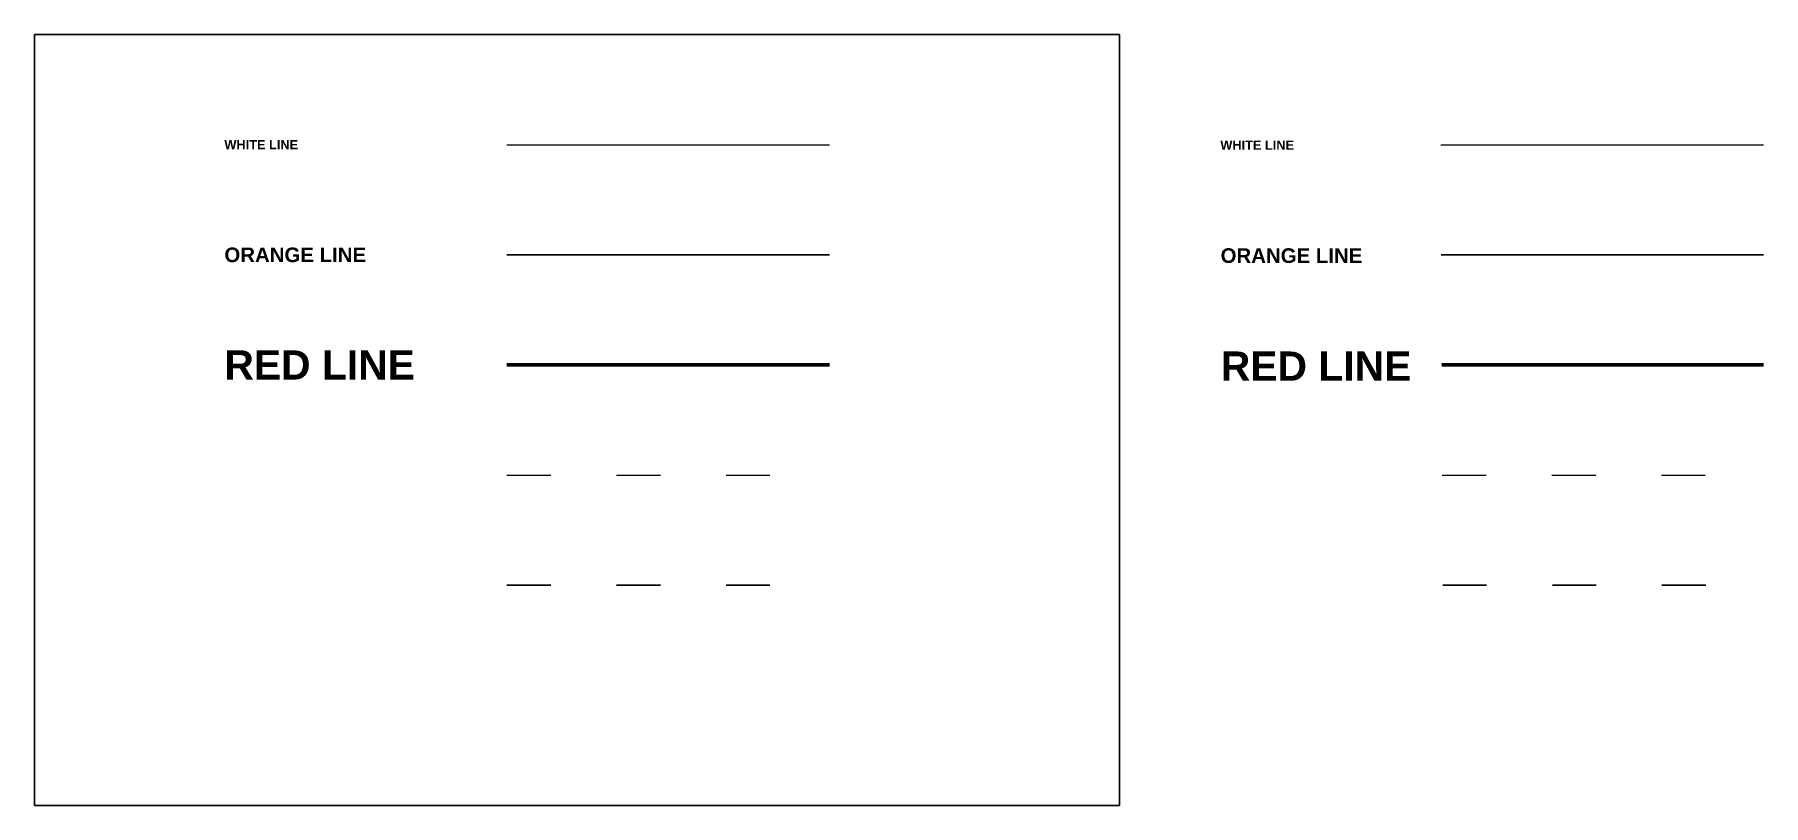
# Model space of a CAD drawing. Header units: millimetres. Extents: x 0 to 473, y -1 to 210.
import ezdxf
from ezdxf.enums import TextEntityAlignment as Align

# ---------------------------------------------------------------- set-up
doc = ezdxf.new("R2010")
doc.units = ezdxf.units.MM
doc.header["$PDMODE"] = 1
doc.linetypes.add('ACAD_ISO03W100', pattern=[30, 12, -18])
for name, color, linetype, lineweight in [('Layer1', 30, 'Continuous', 30), ('Layer2', 10, 'Continuous', 60), ('Layer4', 80, 'ACAD_ISO03W100', 30), ('Text Orange', 30, 'ACAD_ISO03W100', 30), ('Text Red', 10, 'ACAD_ISO03W100', 30)]:
    doc.layers.add(name, color=color, linetype=linetype, lineweight=lineweight)
doc.layers.add('Layer3', color=50, linetype='ACAD_ISO03W100')
doc.layers.add('Text Whıte', color=255, linetype='ACAD_ISO03W100')
doc.styles.add('Annotative', font='arialbd.ttf', dxfattribs={"height": 8})
doc.styles.get("Standard").update_dxf_attribs({"font": 'arialbd.ttf', "height": 4})

msp = doc.modelspace()

# ---------------------------------------------------------------- linework, layer by layer
for p, q in [((0, 0), (0, 210)), ((297, 209.05), (297, -0.95)), ((129.33, 179.86), (217.68, 179.86)), ((384.98, 179.86), (473.32, 179.86))]:
    msp.add_line(p, q)
at = {"color": 0}
for p in [(384.98, 179.86), (385.12, 149.73), (385.26, 119.59), (385.4, 89.45), (385.54, 59.32), (385.68, 29.18)]:
    msp.add_point(p, dxfattribs=at)
at = {"layer": 'Layer1'}
for p, q in [((129.33, 149.73), (217.68, 149.73)), ((385.12, 149.73), (473.32, 149.73))]:
    msp.add_line(p, q, dxfattribs=at)
at = {"layer": 'Layer1', "color": 30}
msp.add_lwpolyline([(0, 210), (297, 210), (297, -0.95), (0, -0.95)], close=True, dxfattribs=at)
at = {"layer": 'Layer2'}
for p, q in [((129.33, 119.59), (217.68, 119.59)), ((385.26, 119.59), (473.32, 119.59))]:
    msp.add_line(p, q, dxfattribs=at)
at = {"layer": 'Layer3'}
for p, q in [((129.33, 89.45), (217.68, 89.45)), ((385.4, 89.45), (473.32, 89.45))]:
    msp.add_line(p, q, dxfattribs=at)
at = {"layer": 'Layer4'}
for p, q in [((129.33, 59.32), (217.68, 59.32)), ((385.54, 59.32), (473.32, 59.32))]:
    msp.add_line(p, q, dxfattribs=at)
for p in [(324.64, 179.76), (324.71, 149.52), (324.78, 119.28), (324.92, 58.8), (324.99, 28.56)]:
    msp.add_point(p, dxfattribs=at)

# ---------------------------------------------------------------- texts
at = {"style": 'Annotative'}
msp.add_text('WHITE LINE', height=2.5, dxfattribs=at).set_placement((51.97, 179.86), align=Align.MIDDLE_LEFT)
at = {"layer": 'Layer1', "style": 'Annotative'}
msp.add_text('ORANGE LINE', height=4, dxfattribs=at).set_placement((51.97, 149.73), align=Align.MIDDLE_LEFT)
at = {"layer": 'Layer2', "style": 'Annotative'}
msp.add_text('RED LINE', height=8, dxfattribs=at).set_placement((51.97, 119.59), align=Align.MIDDLE_LEFT)
at = {"layer": 'Text Orange', "style": 'Annotative'}
msp.add_text('ORANGE LINE', height=4, dxfattribs=at).set_placement((324.71, 149.52), align=Align.MIDDLE_LEFT)
at = {"layer": 'Text Red', "style": 'Annotative'}
msp.add_text('RED LINE', height=8, dxfattribs=at).set_placement((324.78, 119.28), align=Align.MIDDLE_LEFT)
at = {"layer": 'Text Whıte', "color": 0}
msp.add_text('WHITE LINE', height=2.5, dxfattribs=at).set_placement((324.64, 179.76), align=Align.MIDDLE_LEFT)

doc.saveas('drawing.dxf')
